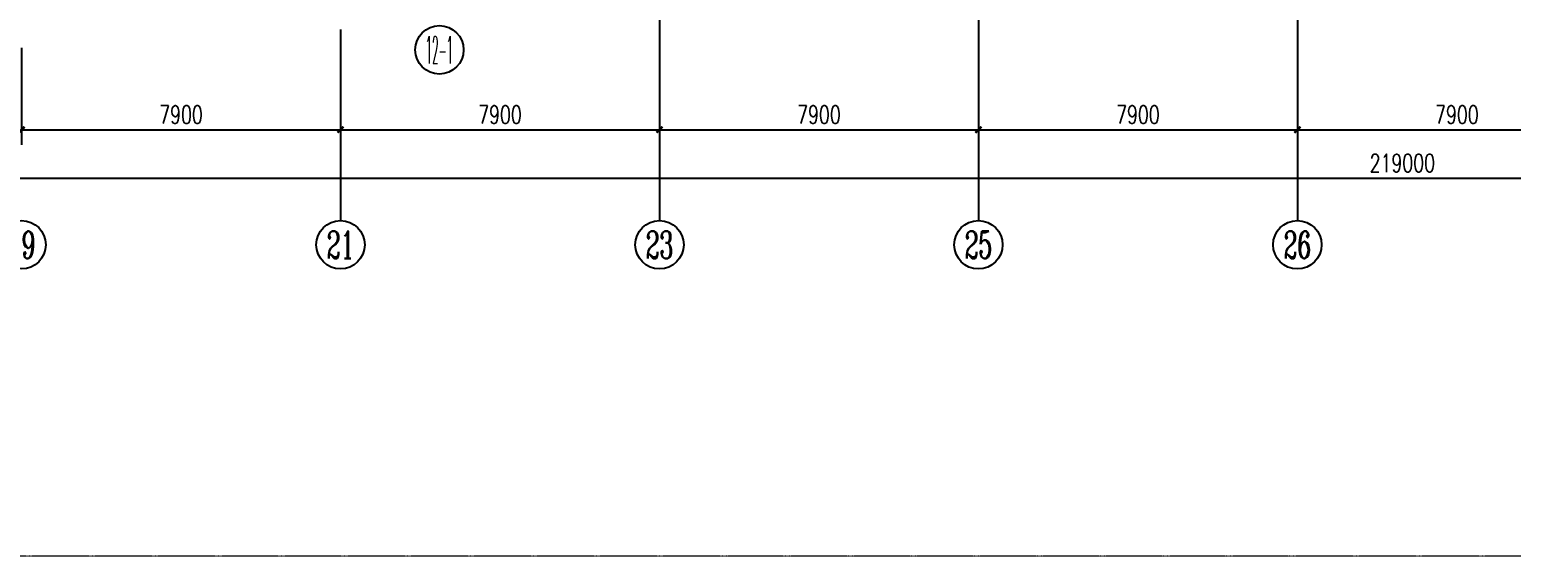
# Model space of a CAD drawing. Extents: x 290727 to 13733020, y 1731457 to 3643100.
# Drawn here: x 576812 to 613512, y 2125590 to 2138637 of the extents above; entities that cross this region are included whole.
import ezdxf
from ezdxf.enums import TextEntityAlignment as Align

# ---------------------------------------------------------------- set-up
doc = ezdxf.new("R2010")
doc.units = 0
doc.header["$LTSCALE"] = 10
doc.linetypes.add('ACAD_ISO05W100', pattern=[33, 24, -3, 0, -3, 0, -3])
doc.linetypes.add('DOTE', pattern=[2.42, 2, -0.2, 0.02, -0.2])
doc.layers.get('0').update_dxf_attribs({"linetype": 'CONTINUOUS'})
for name, color, linetype in [('AXIS', 3, 'CONTINUOUS'), ('AXIS_TEXT', 7, 'CONTINUOUS'), ('DOTE', 8, 'DOTE'), ('作业图', 4, 'CONTINUOUS'), ('文字', 4, 'CONTINUOUS')]:
    doc.layers.add(name, color=color, linetype=linetype)
doc.layers.add('用地红线', color=1, linetype='CONTINUOUS', lineweight=13)
doc.layers.get('0').off()
doc.styles.add('_TCH_AXIS', font='COMPLEX', dxfattribs={"bigfont": 'GBCBIG'})
doc.styles.add('_TCH_DIM_T3', font='SIMPLEX', dxfattribs={"width": 0.705882, "bigfont": 'GBCBIG'})
doc.styles.add('COMPLEX', font='COMPLEX')
doc.dimstyles.new('_TCH_ARCH&&150', dxfattribs={"dimtxt": 446.25, "dimasz": 150, "dimexe": 375, "dimexo": 450, "dimgap": 150, "dimtad": 1, "dimdec": 0, "dimzin": 0, "dimdsep": 46, "dimtxsty": '_TCH_DIM_T3', "dimblk": 'ARCHTICK', "dimcen": 0.09, "dimclrt": 7, "dimazin": 2, "dimtfac": 1, "dimtdec": 0, "dimtix": 1, "dimtmove": 2, "dimatfit": 3, "dimfxl": 1, "dimtolj": 1, "dimtzin": 0, "dimarcsym": 0})

# ---------------------------------------------------------------- blocks, each defined once
blk = doc.blocks.new('_AXISO')
blk.add_circle((0, 0), 0.5)
at = {"layer": 'AXIS_TEXT', "style": 'COMPLEX', "width": 1.041667}
blk.add_attdef('A', text='', height=0.56, dxfattribs=at).set_placement((-0.25, -0.28), (0.25, -0.28), align=Align.FIT)
blk = doc.blocks.new('_ArchTick')
at = {"color": 0, "linetype": 'ByBlock', "const_width": 0.4}
blk.add_lwpolyline([(-0.5, -0.5), (0.5, 0.5)], dxfattribs=at)
blk = doc.blocks.new('*D99')
at = {"layer": 'AXIS', "color": 0, "linetype": 'Continuous', "lineweight": -2, "transparency": 16777216}
for p, q in [((16384, 11750), (16384, 8146)), ((235384, 11750), (235384, 8146)), ((16384, 8521), (235384, 8521))]:
    blk.add_line(p, q, dxfattribs=at)
at = {"layer": 'AXIS', "color": 0, "linetype": 'Continuous', "lineweight": -2, "transparency": 16777216, "xscale": 150, "yscale": 150, "zscale": 150, "rotation": 180}
blk.add_blockref('_ArchTick', (16384, 8521), dxfattribs=at)
at = {"layer": 'AXIS', "color": 0, "linetype": 'Continuous', "lineweight": -2, "transparency": 16777216, "xscale": 150, "yscale": 150, "zscale": 150}
blk.add_blockref('_ArchTick', (235384, 8521), dxfattribs=at)
at = {"layer": 'AXIS', "color": 7, "linetype": 'Continuous', "transparency": 16777216, "insert": (125884, 8895), "char_height": 446.2, "attachment_point": 5, "style": '_TCH_DIM_T3'}
blk.add_mtext('\\A1;219000', dxfattribs=at)
blk = doc.blocks.new('*D111')
at = {"layer": 'AXIS', "color": 0, "linetype": 'Continuous', "lineweight": -2, "transparency": 16777216}
for p, q in [((91684, 11750), (91684, 9346)), ((99584, 11750), (99584, 9346)), ((91684, 9721), (99584, 9721))]:
    blk.add_line(p, q, dxfattribs=at)
at = {"layer": 'AXIS', "color": 0, "linetype": 'Continuous', "lineweight": -2, "transparency": 16777216, "xscale": 150, "yscale": 150, "zscale": 150, "rotation": 180}
blk.add_blockref('_ArchTick', (91684, 9721), dxfattribs=at)
at = {"layer": 'AXIS', "color": 0, "linetype": 'Continuous', "lineweight": -2, "transparency": 16777216, "xscale": 150, "yscale": 150, "zscale": 150}
blk.add_blockref('_ArchTick', (99584, 9721), dxfattribs=at)
at = {"layer": 'AXIS', "color": 7, "linetype": 'Continuous', "transparency": 16777216, "insert": (95634, 10095), "char_height": 446.2, "attachment_point": 5, "style": '_TCH_DIM_T3'}
blk.add_mtext('\\A1;7900', dxfattribs=at)
blk = doc.blocks.new('*D112')
at = {"layer": 'AXIS', "color": 0, "linetype": 'Continuous', "lineweight": -2, "transparency": 16777216}
for p, q in [((99584, 11750), (99584, 9346)), ((107484, 11750), (107484, 9346)), ((99584, 9721), (107484, 9721))]:
    blk.add_line(p, q, dxfattribs=at)
at = {"layer": 'AXIS', "color": 0, "linetype": 'Continuous', "lineweight": -2, "transparency": 16777216, "xscale": 150, "yscale": 150, "zscale": 150, "rotation": 180}
blk.add_blockref('_ArchTick', (99584, 9721), dxfattribs=at)
at = {"layer": 'AXIS', "color": 0, "linetype": 'Continuous', "lineweight": -2, "transparency": 16777216, "xscale": 150, "yscale": 150, "zscale": 150}
blk.add_blockref('_ArchTick', (107484, 9721), dxfattribs=at)
at = {"layer": 'AXIS', "color": 7, "linetype": 'Continuous', "transparency": 16777216, "insert": (103534, 10095), "char_height": 446.2, "attachment_point": 5, "style": '_TCH_DIM_T3'}
blk.add_mtext('\\A1;7900', dxfattribs=at)
blk = doc.blocks.new('*D113')
at = {"layer": 'AXIS', "color": 0, "linetype": 'Continuous', "lineweight": -2, "transparency": 16777216}
for p, q in [((107484, 11750), (107484, 9346)), ((115384, 11750), (115384, 9346)), ((107484, 9721), (115384, 9721))]:
    blk.add_line(p, q, dxfattribs=at)
at = {"layer": 'AXIS', "color": 0, "linetype": 'Continuous', "lineweight": -2, "transparency": 16777216, "xscale": 150, "yscale": 150, "zscale": 150, "rotation": 180}
blk.add_blockref('_ArchTick', (107484, 9721), dxfattribs=at)
at = {"layer": 'AXIS', "color": 0, "linetype": 'Continuous', "lineweight": -2, "transparency": 16777216, "xscale": 150, "yscale": 150, "zscale": 150}
blk.add_blockref('_ArchTick', (115384, 9721), dxfattribs=at)
at = {"layer": 'AXIS', "color": 7, "linetype": 'Continuous', "transparency": 16777216, "insert": (111434, 10095), "char_height": 446.2, "attachment_point": 5, "style": '_TCH_DIM_T3'}
blk.add_mtext('\\A1;7900', dxfattribs=at)
blk = doc.blocks.new('*D114')
at = {"layer": 'AXIS', "color": 0, "linetype": 'Continuous', "lineweight": -2, "transparency": 16777216}
for p, q in [((115384, 11750), (115384, 9346)), ((123284, 11750), (123284, 9346)), ((115384, 9721), (123284, 9721))]:
    blk.add_line(p, q, dxfattribs=at)
at = {"layer": 'AXIS', "color": 0, "linetype": 'Continuous', "lineweight": -2, "transparency": 16777216, "xscale": 150, "yscale": 150, "zscale": 150, "rotation": 180}
blk.add_blockref('_ArchTick', (115384, 9721), dxfattribs=at)
at = {"layer": 'AXIS', "color": 0, "linetype": 'Continuous', "lineweight": -2, "transparency": 16777216, "xscale": 150, "yscale": 150, "zscale": 150}
blk.add_blockref('_ArchTick', (123284, 9721), dxfattribs=at)
at = {"layer": 'AXIS', "color": 7, "linetype": 'Continuous', "transparency": 16777216, "insert": (119334, 10095), "char_height": 446.2, "attachment_point": 5, "style": '_TCH_DIM_T3'}
blk.add_mtext('\\A1;7900', dxfattribs=at)
blk = doc.blocks.new('*D115')
at = {"layer": 'AXIS', "color": 0, "linetype": 'Continuous', "lineweight": -2, "transparency": 16777216}
for p, q in [((123284, 11750), (123284, 9346)), ((131184, 11750), (131184, 9346)), ((123284, 9721), (131184, 9721))]:
    blk.add_line(p, q, dxfattribs=at)
at = {"layer": 'AXIS', "color": 0, "linetype": 'Continuous', "lineweight": -2, "transparency": 16777216, "xscale": 150, "yscale": 150, "zscale": 150, "rotation": 180}
blk.add_blockref('_ArchTick', (123284, 9721), dxfattribs=at)
at = {"layer": 'AXIS', "color": 0, "linetype": 'Continuous', "lineweight": -2, "transparency": 16777216, "xscale": 150, "yscale": 150, "zscale": 150}
blk.add_blockref('_ArchTick', (131184, 9721), dxfattribs=at)
at = {"layer": 'AXIS', "color": 7, "linetype": 'Continuous', "transparency": 16777216, "insert": (127234, 10095), "char_height": 446.2, "attachment_point": 5, "style": '_TCH_DIM_T3'}
blk.add_mtext('\\A1;7900', dxfattribs=at)
blk = doc.blocks.new('A$C1EDA5D86')
at = {"layer": 'AXIS'}
ref = blk.add_blockref('_AXISO', (6700, 4958), dxfattribs=dict(at, xscale=1200, yscale=1200, zscale=1200))
ref.add_attrib('A', '12-1', dxfattribs={"layer": 'AXIS_TEXT', "height": 678.8, "style": '_TCH_AXIS', "width": 0.3}).set_placement((6361, 4618), (7039, 4618), align=Align.FIT)
blk = doc.blocks.new('A$C26CF02E8')
at = {"layer": '用地红线', "color": 1, "linetype": 'ACAD_ISO05W100', "ltscale": 0.1}
blk.add_lwpolyline([(15026, 140864), (243102, 140866), (258103, 125865), (258104, 39), (205527, 36), (8170, 25), (26, 25), (26, 10201), (25, 125862)], close=True, dxfattribs=at)
blk = doc.blocks.new('A$C55C93FC2')
at = {"layer": 'AXIS', "linetype": 'Continuous'}
for p, q in [((99584.1, 12200), (99584.1, 7471.4)), ((107484.1, 12200), (107484.1, 7471.4)), ((115384.1, 12200), (115384.1, 7471.4)), ((123284.1, 12200), (123284.1, 7471.4))]:
    blk.add_line(p, q, dxfattribs=at)
at = {"layer": 'DOTE', "linetype": 'DOTE', "ltscale": 150}
for p, q in [((107484.1, 127235.5), (107484.1, 12200)), ((115384.1, 127235.5), (115384.1, 12200)), ((123284.1, 127235.5), (123284.1, 12200))]:
    blk.add_line(p, q, dxfattribs=at)
at = {"layer": 'AXIS', "linetype": 'Continuous'}
ref = blk.add_blockref('_AXISO', (91684.1, 6871.4), dxfattribs=dict(at, xscale=1200, yscale=1200, zscale=1200))
ref.add_attrib('A', '19', dxfattribs={"layer": 'AXIS_TEXT', "linetype": 'Continuous', "height": 678.82, "style": '_TCH_AXIS', "width": 0.724138}).set_placement((91344.7, 6532), (92023.5, 6532), align=Align.FIT)
ref = blk.add_blockref('_AXISO', (99584.1, 6871.4), dxfattribs=dict(at, xscale=1200, yscale=1200, zscale=1200))
ref.add_attrib('A', '21', dxfattribs={"layer": 'AXIS_TEXT', "linetype": 'Continuous', "height": 678.82, "style": '_TCH_AXIS', "width": 0.724138}).set_placement((99244.7, 6532), (99923.5, 6532), align=Align.FIT)
ref = blk.add_blockref('_AXISO', (107484.1, 6871.4), dxfattribs=dict(at, xscale=1200, yscale=1200, zscale=1200))
ref.add_attrib('A', '23', dxfattribs={"layer": 'AXIS_TEXT', "linetype": 'Continuous', "height": 678.82, "style": '_TCH_AXIS', "width": 0.617647}).set_placement((107144.7, 6532), (107823.5, 6532), align=Align.FIT)
ref = blk.add_blockref('_AXISO', (115384.1, 6871.4), dxfattribs=dict(at, xscale=1200, yscale=1200, zscale=1200))
ref.add_attrib('A', '25', dxfattribs={"layer": 'AXIS_TEXT', "linetype": 'Continuous', "height": 678.82, "style": '_TCH_AXIS', "width": 0.617647}).set_placement((115044.7, 6532), (115723.5, 6532), align=Align.FIT)
ref = blk.add_blockref('_AXISO', (123284.1, 6871.4), dxfattribs=dict(at, xscale=1200, yscale=1200, zscale=1200))
ref.add_attrib('A', '26', dxfattribs={"layer": 'AXIS_TEXT', "linetype": 'Continuous', "height": 678.82, "style": '_TCH_AXIS', "width": 0.617647}).set_placement((122944.7, 6532), (123623.5, 6532), align=Align.FIT)
for p1, p2, distance, picture, middle in [((16384.1, 12200), (235384.4, 12200), -3678.6, '*D99', (125884.3, 8894.5)), ((91684.1, 12200), (99584.1, 12200), -2478.6, '*D111', (95634.1, 10094.5)), ((99584.1, 12200), (107484.1, 12200), -2478.6, '*D112', (103534.1, 10094.5)), ((107484.1, 12200), (115384.1, 12200), -2478.6, '*D113', (111434.1, 10094.5)), ((115384.1, 12200), (123284.1, 12200), -2478.6, '*D114', (119334.1, 10094.5)), ((123284.1, 12200), (131184.1, 12200), -2478.6, '*D115', (127234.1, 10094.5))]:
    dim = blk.add_aligned_dim(p1=p1, p2=p2, distance=distance, dimstyle='_TCH_ARCH&&150', dxfattribs=at)
    dim.commit()
    dim.dimension.update_dxf_attribs({"geometry": picture, "text_midpoint": middle})
blk = doc.blocks.new('车库建筑作业图')
at = {"layer": '用地红线', "color": 1, "linetype": 'ACAD_ISO05W100', "ltscale": 0.1}
blk.add_lwpolyline([(505574, 2266429), (733650, 2266431), (748651, 2251430), (748652, 2125604), (696075, 2125601), (498718, 2125590), (490574, 2125590), (490574, 2135766), (490573, 2251427)], close=True, dxfattribs=at)
at = {"layer": '文字', "linetype": 'Continuous'}
for name, p in [('A$C26CF02E8', (490548, 2125565)), ('A$C55C93FC2', (484928, 2126437)), ('A$C1EDA5D86', (580262, 2133180))]:
    blk.add_blockref(name, p, dxfattribs=at)

msp = doc.modelspace()

# ---------------------------------------------------------------- block references
at = {"layer": '作业图', "linetype": 'Continuous'}
msp.add_blockref('车库建筑作业图', (0, 0), dxfattribs=at)

doc.saveas('drawing.dxf')
